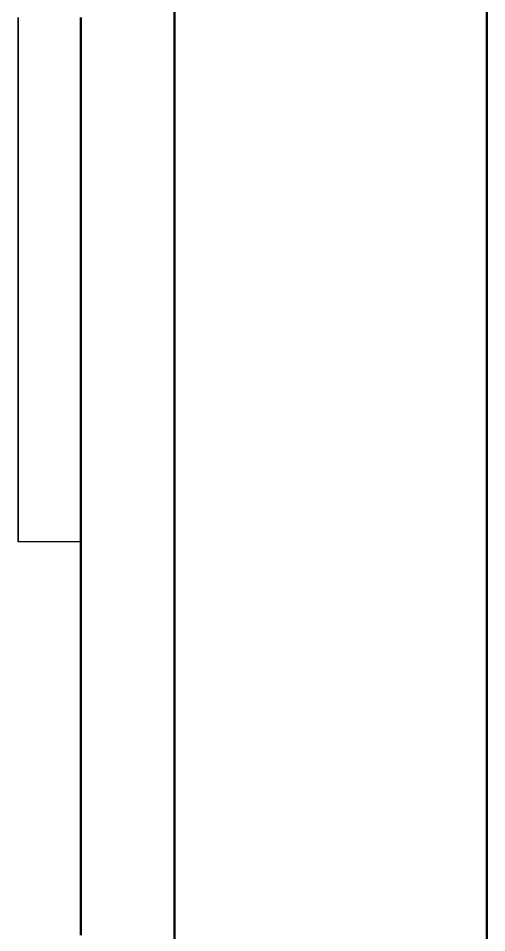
# Model space of a CAD drawing. Header units: millimetres. Extents: x 0 to 420, y 0 to 297.
# Drawn here: x 69 to 72.75, y 100.62 to 107.94 of the extents above; entities that cross this region are included whole.
import ezdxf

# ---------------------------------------------------------------- set-up
doc = ezdxf.new("R2010")
doc.units = ezdxf.units.MM
doc.linetypes.add('ISO02-TRAZOS', pattern=[3.75, 3, -0.75])
doc.layers.add('01-VISIBLE', color=7, linetype='CONTINUOUS', lineweight=50)
doc.layers.add('02-OCULTA', color=4, linetype='ISO02-TRAZOS', lineweight=25)

msp = doc.modelspace()

# ---------------------------------------------------------------- linework, layer by layer
at = {"layer": '01-VISIBLE'}
for p, q in [((70.25, 86.775), (70.25, 111.7755)), ((72.75, 88.045), (72.75, 110.73))]:
    msp.add_line(p, q, dxfattribs=at)
msp.add_lwpolyline([(69.5, 100.6), (69.5, 100.675), (69.5, 100.75), (69.5, 100.825), (69.5, 100.9), (69.5, 100.975), (69.5, 101.05), (69.5, 101.125), (69.5, 101.2), (69.5, 101.275), (69.5, 101.35), (69.5, 101.425), (69.5, 101.5), (69.5, 101.575), (69.5, 101.65), (69.5, 101.725), (69.5, 101.8), (69.5, 101.875), (69.5, 101.95), (69.5, 102.025), (69.5, 102.1), (69.5, 102.175), (69.5, 102.25), (69.5, 102.325), (69.5, 102.4), (69.5, 102.475), (69.5, 102.55), (69.5, 102.625), (69.5, 102.7), (69.5, 102.775), (69.5, 102.85), (69.5, 102.925), (69.5, 103), (69.5, 103.075), (69.5, 103.15), (69.5, 103.225), (69.5, 103.3), (69.5, 103.375), (69.5, 103.45), (69.5, 103.525), (69.5, 103.6), (69.5, 103.675), (69.5, 103.75), (69.5, 103.825), (69.5, 103.9), (69.5, 103.975), (69.5, 104.05), (69.5, 104.125), (69.5, 104.2), (69.5, 104.275), (69.5, 104.35), (69.5, 104.425), (69.5, 104.5), (69.5, 104.575), (69.5, 104.65), (69.5, 104.725), (69.5, 104.8), (69.5, 104.875), (69.5, 104.95), (69.5, 105.025), (69.5, 105.1), (69.5, 105.175), (69.5, 105.25), (69.5, 105.325), (69.5, 105.4), (69.5, 105.475), (69.5, 105.55), (69.5, 105.625), (69.5, 105.7), (69.5, 105.775), (69.5, 105.85), (69.5, 105.925), (69.5, 106), (69.5, 106.075), (69.5, 106.15), (69.5, 106.225), (69.5, 106.3), (69.5, 106.375), (69.5, 106.45), (69.5, 106.525), (69.5, 106.6), (69.5, 106.675), (69.5, 106.75), (69.5, 106.825), (69.5, 106.9), (69.5, 106.975), (69.5, 107.05), (69.5, 107.125), (69.5, 107.2), (69.5, 107.275), (69.5, 107.35), (69.5, 107.425), (69.5, 107.5), (69.5, 107.575), (69.5, 107.65), (69.5, 107.725), (69.5, 107.8), (69.5, 107.875), (69.5, 107.95)], dxfattribs=at)
at = {"layer": '02-OCULTA'}
for p, q in [((70.25, 85.025), (70.25, 112.5)), ((70.25, 85.025), (70.25, 112.5)), ((70.25, 85.025), (70.25, 112.5)), ((72.75, 88.045), (72.75, 112.5)), ((72.75, 88.045), (72.75, 112.5)), ((72.75, 88.045), (72.75, 112.5)), ((69.5, 103.75), (69, 103.75))]:
    msp.add_line(p, q, dxfattribs=at)
for points in [[(69, 107.95), (69, 107.9), (69, 107.85), (69, 107.8), (69, 107.75), (69, 107.7), (69, 107.65), (69, 107.6), (69, 107.55), (69, 107.5), (69, 107.45), (69, 107.4), (69, 107.35), (69, 107.3), (69, 107.25), (69, 107.2), (69, 107.15), (69, 107.1), (69, 107.05), (69, 107), (69, 106.95), (69, 106.9), (69, 106.85), (69, 106.8), (69, 106.75), (69, 106.7), (69, 106.65), (69, 106.6), (69, 106.55), (69, 106.5), (69, 106.45), (69, 106.4), (69, 106.35), (69, 106.3), (69, 106.25), (69, 106.2), (69, 106.15), (69, 106.1), (69, 106.05), (69, 106), (69, 105.95), (69, 105.9), (69, 105.85), (69, 105.8), (69, 105.75), (69, 105.7), (69, 105.65), (69, 105.6), (69, 105.55), (69, 105.5), (69, 105.45), (69, 105.4), (69, 105.35), (69, 105.3), (69, 105.25), (69, 105.2), (69, 105.15), (69, 105.1), (69, 105.05), (69, 105), (69, 104.95), (69, 104.9), (69, 104.85), (69, 104.8), (69, 104.75), (69, 104.7), (69, 104.65), (69, 104.6), (69, 104.55), (69, 104.5), (69, 104.45), (69, 104.4), (69, 104.35), (69, 104.3), (69, 104.25), (69, 104.2), (69, 104.15), (69, 104.1), (69, 104.05), (69, 104), (69, 103.95), (69, 103.9), (69, 103.85), (69, 103.8), (69, 103.75)], [(69, 103.75), (69, 103.8), (69, 103.85), (69, 103.9), (69, 103.95), (69, 104), (69, 104.05), (69, 104.1), (69, 104.15), (69, 104.2), (69, 104.25), (69, 104.3), (69, 104.35), (69, 104.4), (69, 104.45), (69, 104.5), (69, 104.55), (69, 104.6), (69, 104.65), (69, 104.7), (69, 104.75), (69, 104.8), (69, 104.85), (69, 104.9), (69, 104.95), (69, 105), (69, 105.05), (69, 105.1), (69, 105.15), (69, 105.2), (69, 105.25), (69, 105.3), (69, 105.35), (69, 105.4), (69, 105.45), (69, 105.5), (69, 105.55), (69, 105.6), (69, 105.65), (69, 105.7), (69, 105.75), (69, 105.8), (69, 105.85), (69, 105.9), (69, 105.95), (69, 106), (69, 106.05), (69, 106.1), (69, 106.15), (69, 106.2), (69, 106.25), (69, 106.3), (69, 106.35), (69, 106.4), (69, 106.45), (69, 106.5), (69, 106.55), (69, 106.6), (69, 106.65), (69, 106.7), (69, 106.75), (69, 106.8), (69, 106.85), (69, 106.9), (69, 106.95), (69, 107), (69, 107.05), (69, 107.1), (69, 107.15), (69, 107.2), (69, 107.25), (69, 107.3), (69, 107.35), (69, 107.4), (69, 107.45), (69, 107.5), (69, 107.55), (69, 107.6), (69, 107.65), (69, 107.7), (69, 107.75), (69, 107.8), (69, 107.85), (69, 107.9), (69, 107.95)], [(69.5, 107.95), (69.5, 107.9), (69.5, 107.85), (69.5, 107.8), (69.5, 107.75), (69.5, 107.7), (69.5, 107.65), (69.5, 107.6), (69.5, 107.55), (69.5, 107.5), (69.5, 107.45), (69.5, 107.4), (69.5, 107.35), (69.5, 107.3), (69.5, 107.25), (69.5, 107.2), (69.5, 107.15), (69.5, 107.1), (69.5, 107.05), (69.5, 107), (69.5, 106.95), (69.5, 106.9), (69.5, 106.85), (69.5, 106.8), (69.5, 106.75), (69.5, 106.7), (69.5, 106.65), (69.5, 106.6), (69.5, 106.55), (69.5, 106.5), (69.5, 106.45), (69.5, 106.4), (69.5, 106.35), (69.5, 106.3), (69.5, 106.25), (69.5, 106.2), (69.5, 106.15), (69.5, 106.1), (69.5, 106.05), (69.5, 106), (69.5, 105.95), (69.5, 105.9), (69.5, 105.85), (69.5, 105.8), (69.5, 105.75), (69.5, 105.7), (69.5, 105.65), (69.5, 105.6), (69.5, 105.55), (69.5, 105.5), (69.5, 105.45), (69.5, 105.4), (69.5, 105.35), (69.5, 105.3), (69.5, 105.25), (69.5, 105.2), (69.5, 105.15), (69.5, 105.1), (69.5, 105.05), (69.5, 105), (69.5, 104.95), (69.5, 104.9), (69.5, 104.85), (69.5, 104.8), (69.5, 104.75), (69.5, 104.7), (69.5, 104.65), (69.5, 104.6), (69.5, 104.55), (69.5, 104.5), (69.5, 104.45), (69.5, 104.4), (69.5, 104.35), (69.5, 104.3), (69.5, 104.25), (69.5, 104.2), (69.5, 104.15), (69.5, 104.1), (69.5, 104.05), (69.5, 104), (69.5, 103.95), (69.5, 103.9), (69.5, 103.85), (69.5, 103.8), (69.5, 103.75), (69.5, 103.7), (69.5, 103.65), (69.5, 103.6), (69.5, 103.55), (69.5, 103.5), (69.5, 103.45), (69.5, 103.4), (69.5, 103.35), (69.5, 103.3), (69.5, 103.25), (69.5, 103.2), (69.5, 103.15), (69.5, 103.1), (69.5, 103.05), (69.5, 103), (69.5, 102.95), (69.5, 102.9), (69.5, 102.85), (69.5, 102.8), (69.5, 102.75), (69.5, 102.7), (69.5, 102.65), (69.5, 102.6), (69.5, 102.55), (69.5, 102.5), (69.5, 102.45), (69.5, 102.4), (69.5, 102.35), (69.5, 102.3), (69.5, 102.25), (69.5, 102.2), (69.5, 102.15), (69.5, 102.1), (69.5, 102.05), (69.5, 102), (69.5, 101.95), (69.5, 101.9), (69.5, 101.85), (69.5, 101.8), (69.5, 101.75), (69.5, 101.7), (69.5, 101.65), (69.5, 101.6), (69.5, 101.55), (69.5, 101.5), (69.5, 101.45), (69.5, 101.4), (69.5, 101.35), (69.5, 101.3), (69.5, 101.25), (69.5, 101.2), (69.5, 101.15), (69.5, 101.1), (69.5, 101.05), (69.5, 101), (69.5, 100.95), (69.5, 100.9), (69.5, 100.85), (69.5, 100.8), (69.5, 100.75), (69.5, 100.7), (69.5, 100.65), (69.5, 100.6)], [(69.5, 107.95), (69.5, 107.9), (69.5, 107.85), (69.5, 107.8), (69.5, 107.75), (69.5, 107.7), (69.5, 107.65), (69.5, 107.6), (69.5, 107.55), (69.5, 107.5), (69.5, 107.45), (69.5, 107.4), (69.5, 107.35), (69.5, 107.3), (69.5, 107.25), (69.5, 107.2), (69.5, 107.15), (69.5, 107.1), (69.5, 107.05), (69.5, 107), (69.5, 106.95), (69.5, 106.9), (69.5, 106.85), (69.5, 106.8), (69.5, 106.75), (69.5, 106.7), (69.5, 106.65), (69.5, 106.6), (69.5, 106.55), (69.5, 106.5), (69.5, 106.45), (69.5, 106.4), (69.5, 106.35), (69.5, 106.3), (69.5, 106.25), (69.5, 106.2), (69.5, 106.15), (69.5, 106.1), (69.5, 106.05), (69.5, 106), (69.5, 105.95), (69.5, 105.9), (69.5, 105.85), (69.5, 105.8), (69.5, 105.75), (69.5, 105.7), (69.5, 105.65), (69.5, 105.6), (69.5, 105.55), (69.5, 105.5), (69.5, 105.45), (69.5, 105.4), (69.5, 105.35), (69.5, 105.3), (69.5, 105.25), (69.5, 105.2), (69.5, 105.15), (69.5, 105.1), (69.5, 105.05), (69.5, 105), (69.5, 104.95), (69.5, 104.9), (69.5, 104.85), (69.5, 104.8), (69.5, 104.75), (69.5, 104.7), (69.5, 104.65), (69.5, 104.6), (69.5, 104.55), (69.5, 104.5), (69.5, 104.45), (69.5, 104.4), (69.5, 104.35), (69.5, 104.3), (69.5, 104.25), (69.5, 104.2), (69.5, 104.15), (69.5, 104.1), (69.5, 104.05), (69.5, 104), (69.5, 103.95), (69.5, 103.9), (69.5, 103.85), (69.5, 103.8), (69.5, 103.75)], [(69.5, 103.75), (69.5, 103.8), (69.5, 103.85), (69.5, 103.9), (69.5, 103.95), (69.5, 104), (69.5, 104.05), (69.5, 104.1), (69.5, 104.15), (69.5, 104.2), (69.5, 104.25), (69.5, 104.3), (69.5, 104.35), (69.5, 104.4), (69.5, 104.45), (69.5, 104.5), (69.5, 104.55), (69.5, 104.6), (69.5, 104.65), (69.5, 104.7), (69.5, 104.75), (69.5, 104.8), (69.5, 104.85), (69.5, 104.9), (69.5, 104.95), (69.5, 105), (69.5, 105.05), (69.5, 105.1), (69.5, 105.15), (69.5, 105.2), (69.5, 105.25), (69.5, 105.3), (69.5, 105.35), (69.5, 105.4), (69.5, 105.45), (69.5, 105.5), (69.5, 105.55), (69.5, 105.6), (69.5, 105.65), (69.5, 105.7), (69.5, 105.75), (69.5, 105.8), (69.5, 105.85), (69.5, 105.9), (69.5, 105.95), (69.5, 106), (69.5, 106.05), (69.5, 106.1), (69.5, 106.15), (69.5, 106.2), (69.5, 106.25), (69.5, 106.3), (69.5, 106.35), (69.5, 106.4), (69.5, 106.45), (69.5, 106.5), (69.5, 106.55), (69.5, 106.6), (69.5, 106.65), (69.5, 106.7), (69.5, 106.75), (69.5, 106.8), (69.5, 106.85), (69.5, 106.9), (69.5, 106.95), (69.5, 107), (69.5, 107.05), (69.5, 107.1), (69.5, 107.15), (69.5, 107.2), (69.5, 107.25), (69.5, 107.3), (69.5, 107.35), (69.5, 107.4), (69.5, 107.45), (69.5, 107.5), (69.5, 107.55), (69.5, 107.6), (69.5, 107.65), (69.5, 107.7), (69.5, 107.75), (69.5, 107.8), (69.5, 107.85), (69.5, 107.9), (69.5, 107.95)]]:
    msp.add_lwpolyline(points, dxfattribs=at)

doc.saveas('drawing.dxf')
